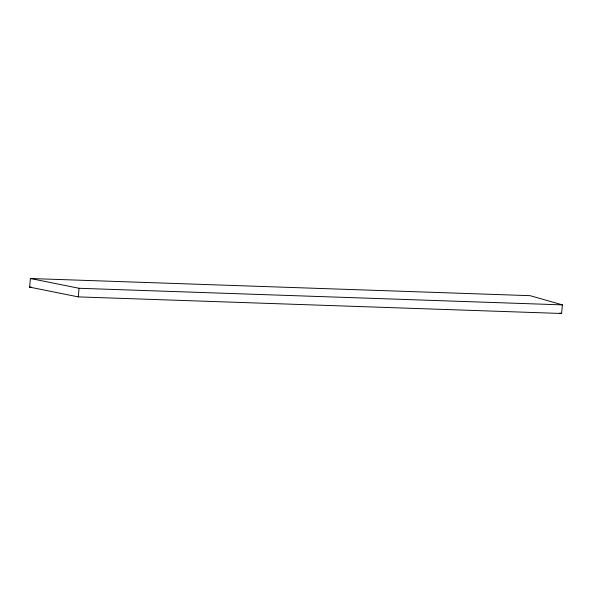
<?xml version="1.0" encoding="UTF-8"?>
<svg xmlns="http://www.w3.org/2000/svg" width="592" height="592" viewBox="0 0 592 592"><rect width="100%" height="100%" fill="white"/><g stroke="black" fill="none" stroke-linecap="round" stroke-linejoin="round"><path stroke-width="0.89" d="M29.6 287.12L30.414 278.514L530.136 295.674L562.4 304.88L561.586 313.486L78.262 296.888L29.6 287.12L31.45 287.179M78.262 296.888L79.076 288.282L30.414 278.514M79.076 288.282L562.4 304.88M559.84 312.99L561.586 313.486"/></g></svg>
